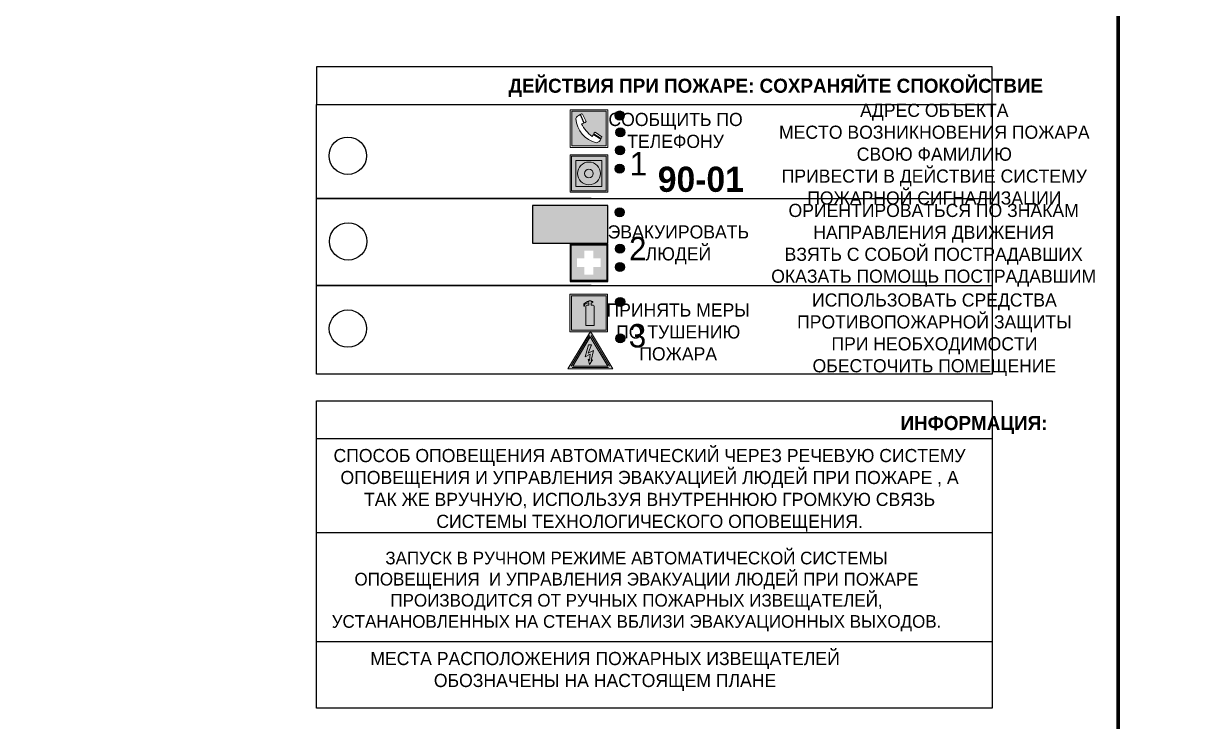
# Model space of a CAD drawing. Header units: millimetres. Extents: x 13114 to 67229, y 22859 to 38520.
# Drawn here: x 20610.1 to 20857.7, y 31064.1 to 31212.8 of the extents above; entities that cross this region are included whole.
import ezdxf

# ---------------------------------------------------------------- set-up
doc = ezdxf.new("R2010")
doc.units = ezdxf.units.MM
doc.styles.add('обычный', font='arial.ttf')

# ---------------------------------------------------------------- blocks, each defined once
blk = doc.blocks.new('A$C3E6D3DDE')
at = {"lineweight": 5}
h = blk.add_hatch(color=40, dxfattribs=at)
h.paths.add_polyline_path([(24.1, 1.45), (16.46, -11.35), (31.74, -11.35)])
h.paths.add_polyline_path([(24.09, -0.46), (30.03, -10.41), (18.14, -10.41)], flags=16)
h.paths.add_polyline_path([(24.54, -3.08), (23.41, -6.02), (25.13, -5.01), (24.33, -8.5), (24.82, -8.27), (23.79, -9.86), (23.4, -8.04), (23.8, -8.43), (24.04, -6.29), (22.39, -7.25), (23.44, -3.08)], flags=0)
h = blk.add_hatch(color=256, dxfattribs=at)
h.paths.add_polyline_path([(24.37, 0.03, 0.567511), (23.82, 0.03), (17.59, -10.4, 0.582454), (17.86, -10.88), (30.32, -10.88, 0.582149), (30.6, -10.4)])
h.paths.add_polyline_path([(24.09, -0.46), (18.14, -10.41), (30.03, -10.41)], flags=16)
h.paths.add_polyline_path([(24.54, -3.08), (23.41, -6.02), (25.13, -5.01), (24.33, -8.5), (24.82, -8.27), (23.79, -9.86), (23.4, -8.04), (23.8, -8.43), (24.04, -6.29), (22.39, -7.25), (23.44, -3.08)], flags=0)
h = blk.add_hatch(color=40, dxfattribs=at)
h.paths.add_polyline_path([(24.09, -0.46), (18.14, -10.41), (30.03, -10.41)])
h.paths.add_polyline_path([(24.82, -8.27), (23.79, -9.86), (23.4, -8.04), (23.8, -8.43), (24.04, -6.29), (22.39, -7.25), (23.44, -3.08), (24.54, -3.08), (23.41, -6.02), (25.13, -5.01), (24.33, -8.5)], flags=16)
at = {"color": 40, "lineweight": 5}
for p, q in [((16.46, -11.35), (24.1, 1.45)), ((24.1, 1.45), (31.74, -11.35))]:
    blk.add_line(p, q, dxfattribs=at)
at = {"lineweight": 5}
for p, q in [((17.59, -10.4), (23.82, 0.03)), ((24.37, 0.03), (30.6, -10.4)), ((18.14, -10.41), (24.09, -0.46)), ((23.44, -3.08), (22.39, -7.25)), ((23.41, -6.02), (24.54, -3.08)), ((24.54, -3.08), (23.44, -3.08)), ((24.09, -0.46), (30.03, -10.41)), ((22.39, -7.25), (24.04, -6.29)), ((25.13, -5.01), (23.41, -6.02)), ((24.04, -6.29), (23.8, -8.43)), ((24.33, -8.5), (25.13, -5.01)), ((17.86, -10.88), (30.32, -10.88)), ((18.14, -10.41), (30.03, -10.41)), ((23.8, -8.43), (23.4, -8.04)), ((23.4, -8.04), (23.79, -9.86)), ((23.79, -9.86), (24.82, -8.27)), ((24.82, -8.27), (24.33, -8.5))]:
    blk.add_line(p, q, dxfattribs=at)
at = {"color": 50, "lineweight": 5}
blk.add_line((31.74, -11.35), (16.46, -11.35), dxfattribs=at)
blk = doc.blocks.new('A$C456E1F9C')
at = {"lineweight": 5}
h = blk.add_hatch(color=242, dxfattribs=at)
h.paths.add_polyline_path([(0.51, -1.47), (0.51, -13.26), (12.29, -13.26), (12.29, -1.47)])
h.paths.add_polyline_path([(5.42, -4.95, -0.254479), (4.78, -5.4), (3.52, -2.53, -0.209735), (4.23, -2.4)], flags=16)
h.paths.add_polyline_path([(8.53, -8.6), (10.87, -10.17), (10.54, -10.76), (8.03, -9.13, -0.192251)], flags=16)
h.paths.add_polyline_path([(4.61, -5.49, 0.005518), (3.87, -5.72, 0.128647), (7.49, -10.01, 0.00809), (7.83, -9.33), (10.47, -10.97, -0.16736), (8.99, -12.25, -0.327862), (1.95, -3.95, -0.166952), (3.36, -2.62)], flags=16)
at = {"color": 242, "lineweight": 5}
for p, q in [((0, -13.77), (0, -0.97)), ((12.8, -0.97), (0, -0.97)), ((4.61, -5.49), (3.36, -2.62)), ((3.52, -2.53), (4.78, -5.4)), ((4.23, -2.4), (5.42, -4.95)), ((12.8, -13.77), (12.8, -0.97)), ((7.83, -9.33), (10.47, -10.97)), ((8.03, -9.13), (10.54, -10.76)), ((10.81, -10.12), (8.53, -8.6)), ((10.54, -10.76), (10.8, -10.3)), ((10.8, -10.3), (10.81, -10.12)), ((0, -13.77), (12.8, -13.77))]:
    blk.add_line(p, q, dxfattribs=at)
blk.add_lwpolyline([(0.51, -1.47), (12.29, -1.47), (12.29, -13.26), (0.51, -13.26)], close=True, dxfattribs=at)
for centre, radius, start, end in [((4.59, -5.34), 2.99, 114.2845, 152.1974), ((11.12, -3.31), 9.19, 183.9915, 256.6009), ((4.02, -3.27), 0.891, 76.3284, 123.7092), ((14.98, -39.1), 35.17, 107.1487, 108.4135), ((13.86, -0.94), 11.08, 205.5536, 234.8762), ((4.68, -4.59), 0.824, 276.9621, 334.0723), ((-13.31, 0.8), 23.44, 332.5487, 334.4027), ((8.94, -9.5), 0.989, 114.4092, 157.9388), ((7.87, -9.46), 3, 291.9291, 329.9329)]:
    blk.add_arc(centre, radius, start, end, dxfattribs=at)
blk = doc.blocks.new('A$C54414219')
at = {"true_color": 0xffffff}
h = blk.add_hatch(color=7, dxfattribs=at)
h.paths.add_polyline_path([(2.39, -9.45), (2.39, -18.3), (11.23, -18.3), (11.23, -9.45)], flags=0)
h.paths.add_polyline_path([(10.71, -13.87, -1), (2.92, -13.87, -1)], flags=0)
h.paths.add_polyline_path([(8.3, -13.87, -1), (5.33, -13.87, -1)], flags=0)
h.paths.add_polyline_path([(0.41, -7.47), (0.41, -20.27), (13.21, -20.27), (13.21, -7.47)])
h.paths.add_polyline_path([(0.92, -19.77), (12.71, -19.77), (12.71, -7.98), (0.92, -7.98)], flags=16)
h.paths.add_polyline_path([(11.23, -9.45), (11.23, -18.3), (2.39, -18.3), (2.39, -9.45)], flags=0)
at = {"lineweight": 5}
h = blk.add_hatch(color=242, dxfattribs=at)
h.paths.add_polyline_path([(12.71, -7.98), (0.92, -7.98), (0.92, -19.77), (12.71, -19.77)])
h.paths.add_polyline_path([(11.23, -18.3), (2.39, -18.3), (2.39, -9.45), (11.23, -9.45)], flags=16)
h.paths.add_polyline_path([(10.71, -13.87, -1), (2.92, -13.87, -1)], flags=0)
h.paths.add_polyline_path([(8.3, -13.87, -1), (5.33, -13.87, -1)], flags=0)
at = {"true_color": 0xffffff}
h = blk.add_hatch(color=7, dxfattribs=at)
h.paths.add_polyline_path([(2.39, -9.45), (2.39, -18.3), (11.23, -18.3), (11.23, -9.45)])
h.paths.add_polyline_path([(10.71, -13.87, -1), (2.92, -13.87, -1)], flags=16)
h.paths.add_polyline_path([(8.3, -13.87, -1), (5.33, -13.87, -1)], flags=0)
at = {"lineweight": 5}
h = blk.add_hatch(color=242, dxfattribs=at)
h.paths.add_polyline_path([(2.92, -13.87, 1), (10.71, -13.87, 1)])
h.paths.add_polyline_path([(8.3, -13.87, -1), (5.33, -13.87, -1)], flags=16)
at = {"color": 242, "lineweight": 5}
for p, q in [((0.41, -20.27), (0.41, -7.47)), ((0.41, -7.47), (13.21, -7.47)), ((0.41, -7.47), (13.21, -7.47)), ((13.21, -20.27), (13.21, -7.47)), ((0.41, -20.27), (13.21, -20.27))]:
    blk.add_line(p, q, dxfattribs=at)
for points in [[(0.92, -7.98), (12.71, -7.98), (12.71, -19.77), (0.92, -19.77)], [(2.39, -9.45), (11.23, -9.45), (11.23, -18.3), (2.39, -18.3)]]:
    blk.add_lwpolyline(points, close=True, dxfattribs=at)
for radius in [3.89, 1.49]:
    blk.add_circle((6.81, -13.87), radius, dxfattribs=at)
blk = doc.blocks.new('A$C32E8229D')
at = {"true_color": 0xffffff}
blk.add_hatch(color=7, dxfattribs=at).paths.add_polyline_path([(0, 0), (0, -8), (16, -8), (16, 0)])
h = blk.add_hatch(color=126)
h.paths.add_polyline_path([(0.2, -0.2), (15.8, -0.2), (15.8, -7.8), (0.2, -7.8)])
h.paths.add_polyline_path([(13.49, -2.05), (12.08, -2.05), (11.37, -2.63, 0.162397), (11.29, -2.84), (11.29, -3.63), (10.35, -3.63), (10.35, -4.05), (11.68, -4.05), (11.68, -3.48), (12.26, -4.28), (11.29, -5.1), (11.29, -6.78), (11.85, -6.78), (11.85, -5.44), (12.8, -4.64), (12.8, -5.94), (14.46, -5.94), (14.46, -5.39), (13.45, -5.39), (13.45, -3.97), (12.46, -2.59), (13.15, -2.59), (13.69, -3.34), (14.18, -3)], flags=16)
h.paths.add_polyline_path([(10.74, -1.82, 1), (11.8, -1.82, 1)], flags=16)
h.paths.add_polyline_path([(9.39, -3.59), (5.99, -3.59), (6.56, -3.03), (5.91, -3.03), (5.1, -3.83), (5.91, -4.64), (6.56, -4.64), (5.99, -4.09), (9.39, -4.09)], flags=16)
h.paths.add_polyline_path([(4.29, -1.08), (1.72, -1.08), (1.72, -6.6), (4.29, -6.6)], flags=16)
at = {"color": 126}
blk.add_lwpolyline([(16, -8), (0, -8), (0, 0), (16, 0)], close=True, dxfattribs=at)
blk = doc.blocks.new('A$C18900ED3')
h = blk.add_hatch(color=126)
h.paths.add_polyline_path([(-0.18, -0.18), (-7.02, -0.18), (-7.02, -7.02), (-0.18, -7.02)])
h.paths.add_polyline_path([(-5.89, -4.46), (-5.89, -2.77), (-4.46, -2.77), (-4.46, -1.31), (-2.77, -1.31), (-2.77, -2.77), (-1.33, -2.77), (-1.33, -4.46), (-2.77, -4.46), (-2.77, -5.89), (-4.46, -5.89), (-4.46, -4.46)], flags=16)
at = {"color": 126}
for p, q in [((-7.2, 0), (-7.2, -7.2)), ((0, 0), (-7.2, 0)), ((0, -7.2), (0, 0)), ((-7.02, -7.02), (-7.02, -0.18)), ((-7.02, -0.18), (-0.18, -0.18)), ((-0.18, -0.18), (-0.18, -7.02)), ((-7.2, -7.2), (0, -7.2)), ((-0.18, -7.02), (-7.02, -7.02))]:
    blk.add_line(p, q, dxfattribs=at)
blk = doc.blocks.new('A$C3AD82952')
at = {"true_color": 0xf5f5ff}
h = blk.add_hatch(color=7, dxfattribs=at)
h.dxf.hatch_style = 1
h.paths.add_polyline_path([(8.21, 8.73, 0.414214), (7.89, 9.05), (7.22, 9.05), (7.22, 9.92), (7.59, 9.92, 1), (7.57, 10.36), (7.22, 10.36), (7.22, 10.6), (6.43, 10.6), (6.43, 10.36), (6.01, 10.36), (4.74, 9.59), (4.74, 8.69), (4.98, 8.73), (4.98, 9.26), (6.12, 9.91), (6.43, 9.91), (6.43, 9.05), (5.76, 9.05, 0.414214), (5.44, 8.73), (5.44, 2.2), (8.21, 2.2)], flags=0)
h.paths.add_polyline_path([(12.8, 12.8), (0, 12.8), (0, 0), (12.8, 0)])
h.paths.add_polyline_path([(0.51, 12.29), (12.29, 12.29), (12.29, 0.51), (0.51, 0.51)], flags=16)
h.paths.add_polyline_path([(4.74, 9.59), (6.01, 10.36), (6.43, 10.36), (6.43, 10.6), (7.22, 10.6), (7.22, 10.36), (7.59, 10.36, -0.94586), (7.59, 9.92), (7.22, 9.92), (7.22, 9.05), (7.89, 9.05, -0.414214), (8.21, 8.73), (8.21, 2.2), (5.44, 2.2), (5.44, 8.73, -0.414214), (5.76, 9.05), (6.43, 9.05), (6.43, 9.91), (6.12, 9.91), (4.98, 9.26), (4.98, 8.73), (4.74, 8.69)], flags=0)
h = blk.add_hatch(color=242)
h.dxf.hatch_style = 1
h.paths.add_polyline_path([(12.29, 12.29), (0.51, 12.29), (0.51, 0.51), (12.29, 0.51)])
h.paths.add_polyline_path([(4.74, 8.69), (4.74, 9.59), (6.01, 10.36), (6.43, 10.36), (6.43, 10.6), (7.22, 10.6), (7.22, 10.36), (7.59, 10.36, -0.94586), (7.59, 9.92), (7.22, 9.92), (7.22, 9.05), (7.89, 9.05, -0.414214), (8.21, 8.73), (8.21, 2.2), (5.44, 2.2), (5.44, 8.73, -0.414214), (5.76, 9.05), (6.43, 9.05), (6.43, 9.91), (6.12, 9.91), (4.98, 9.26), (4.98, 8.73)], flags=16)
h = blk.add_hatch(color=7, dxfattribs=at)
h.dxf.hatch_style = 1
h.paths.add_polyline_path([(8.21, 8.73, 0.414214), (7.89, 9.05), (7.22, 9.05), (7.22, 9.92), (7.59, 9.92, 1), (7.57, 10.36), (7.22, 10.36), (7.22, 10.6), (6.43, 10.6), (6.43, 10.36), (6.01, 10.36), (4.74, 9.59), (4.74, 8.69), (4.98, 8.73), (4.98, 9.26), (6.12, 9.91), (6.43, 9.91), (6.43, 9.05), (5.76, 9.05, 0.414214), (5.44, 8.73), (5.44, 2.2), (8.21, 2.2)])
at = {"color": 242, "lineweight": 5}
for p, q in [((0, 0), (0, 12.8)), ((0, 12.8), (12.8, 12.8)), ((12.8, 0), (12.8, 12.8)), ((6.01, 10.36), (4.74, 9.59)), ((4.74, 9.59), (4.74, 8.69)), ((4.74, 8.69), (4.98, 8.73)), ((4.98, 9.26), (6.12, 9.91)), ((4.98, 8.73), (4.98, 9.26)), ((5.44, 2.2), (5.44, 8.73)), ((5.76, 9.05), (6.43, 9.05)), ((6.01, 10.36), (6.43, 10.36)), ((6.12, 9.91), (6.43, 9.91)), ((7.22, 10.6), (6.43, 10.6)), ((6.43, 10.6), (6.43, 10.36)), ((6.43, 9.91), (6.43, 9.05)), ((7.22, 10.36), (7.22, 10.6)), ((7.59, 10.36), (7.22, 10.36)), ((7.22, 9.05), (7.22, 9.92)), ((7.59, 9.92), (7.22, 9.92)), ((7.89, 9.05), (7.22, 9.05)), ((8.21, 2.2), (8.21, 8.73)), ((0, 0), (12.8, 0)), ((5.44, 2.2), (8.21, 2.2))]:
    blk.add_line(p, q, dxfattribs=at)
blk.add_lwpolyline([(0.51, 12.29), (12.29, 12.29), (12.29, 0.51), (0.51, 0.51)], close=True, dxfattribs=at)
for centre, radius, start, end in [((5.76, 8.73), 0.32, 90, 180), ((7.58, 10.14), 0.223, 273.1875, 86.8125), ((7.89, 8.73), 0.32, 0, 90)]:
    blk.add_arc(centre, radius, start, end, dxfattribs=at)

msp = doc.modelspace()

# ---------------------------------------------------------------- hatches: boundary and pattern name
at = {"lineweight": 0}
h = msp.add_hatch(color=256, dxfattribs=at)
h.dxf.hatch_style = 1
h.paths.add_polyline_path([(20736.11, 31193.14, 1), (20738.04, 31193.14, 1)])
h = msp.add_hatch(color=256, dxfattribs=at)
h.dxf.hatch_style = 1
h.paths.add_polyline_path([(20736.21, 31189.56, 1), (20738.14, 31189.56, 1)])
h = msp.add_hatch(color=256, dxfattribs=at)
h.dxf.hatch_style = 1
h.paths.add_polyline_path([(20736.17, 31185.74, 1), (20738.1, 31185.74, 1)])
h = msp.add_hatch(color=256, dxfattribs=at)
h.dxf.hatch_style = 1
h.paths.add_polyline_path([(20736.09, 31181.82, 1), (20738.02, 31181.82, 1)])
h = msp.add_hatch(color=256, dxfattribs=at)
h.dxf.hatch_style = 1
h.paths.add_polyline_path([(20736.1, 31172.55, 1), (20738.03, 31172.55, 1)])
h = msp.add_hatch(color=256, dxfattribs=at)
h.dxf.hatch_style = 1
h.paths.add_polyline_path([(20736.14, 31164.77, 1), (20738.07, 31164.77, 1)])
h = msp.add_hatch(color=256, dxfattribs=at)
h.dxf.hatch_style = 1
h.paths.add_polyline_path([(20736.14, 31160.87, 1), (20738.07, 31160.87, 1)])
h = msp.add_hatch(color=256, dxfattribs=at)
h.dxf.hatch_style = 1
h.paths.add_polyline_path([(20736.19, 31153.44, 1), (20738.13, 31153.44, 1)])
h = msp.add_hatch(color=256, dxfattribs=at)
h.dxf.hatch_style = 1
h.paths.add_polyline_path([(20736.2, 31145.68, 1), (20738.13, 31145.68, 1)])

# ---------------------------------------------------------------- linework, layer by layer
at = {"color": 1, "lineweight": 100}
for points in [[(20243.15, 31290.27), (20843.15, 31290.27), (20843.15, 30895.27), (20243.15, 30895.27)], [(20843.15, 31290.27), (21443.15, 31290.27), (21443.15, 30895.27), (20843.15, 30895.27)]]:
    msp.add_lwpolyline(points, close=True, dxfattribs=at)
for points in [[(20672.56, 31195.49), (20816.33, 31195.49), (20816.33, 31203.54), (20672.56, 31203.54)], [(20672.56, 31195.49), (20816.33, 31195.49), (20816.33, 31138.09), (20672.56, 31138.09)]]:
    msp.add_lwpolyline(points, close=True)
for points in [[(20730.98, 31175.5), (20672.56, 31175.5), (20816.33, 31175.5)], [(20730.98, 31156.92), (20672.56, 31156.92), (20816.33, 31156.92)]]:
    msp.add_lwpolyline(points)
at = {"color": 0}
msp.add_lwpolyline([(20672.56, 31132.43), (20816.33, 31132.43), (20816.33, 31066.98), (20672.56, 31066.98)], close=True, dxfattribs=at)
for points in [[(20672.56, 31124.38), (20816.33, 31124.38)], [(20672.56, 31104.39), (20816.33, 31104.39)], [(20672.56, 31081.14), (20816.33, 31081.14)]]:
    msp.add_lwpolyline(points, dxfattribs=at)
for centre, radius in [((20737.07, 31193.14), 0.966), ((20737.18, 31189.56), 0.966), ((20679.19, 31184.57), 3.98), ((20737.14, 31185.74), 0.966), ((20737.06, 31181.82), 0.966), ((20737.07, 31172.55), 0.966), ((20679.28, 31166.34), 3.98), ((20737.11, 31164.77), 0.966), ((20737.1, 31160.87), 0.966), ((20737.16, 31153.44), 0.966), ((20679.22, 31147.77), 3.98), ((20737.17, 31145.68), 0.966)]:
    msp.add_circle(centre, radius)

# ---------------------------------------------------------------- block references
for name, p, xscale, yscale, zscale in [('A$C456E1F9C', (20726.52, 31194.96), 0.625, 0.625, 0.625), ('A$C54414219', (20726.26, 31189.47), 0.625, 0.625, 0.625), ('A$C18900ED3', (20734.52, 31165.82), 1.111111111007631, 1.111111111007631, 1.111111111007631), ('A$C3AD82952', (20726.47, 31147.09), 0.625, 0.625, 0.625), ('A$C3E6D3DDE', (20715.75, 31146.28), 0.625, 0.625, 0.625)]:
    msp.add_blockref(name, p, dxfattribs=dict(xscale=xscale, yscale=yscale, zscale=zscale))
at = {"xscale": -1}
msp.add_blockref('A$C32E8229D', (20734.52, 31173.97), dxfattribs=at)

# ---------------------------------------------------------------- texts
at = {"lineweight": 0, "attachment_point": 5, "style": 'обычный'}
for s, insert, char_height, width in [('{\\fProxima Nova Rg|b1|i0|c204|p2;ДЕЙСТВИЯ ПРИ ПОЖАРЕ: СОХРАНЯЙТЕ СПОКОЙСТВИЕ\\H1.6644x; }', (20770.28, 31199.05), 3, 175.1736), ('\\pi-8.4,l8.4,t8.4;{\\fProxima Nova Rg|b0|i0|c204|p2;АДРЕС ОБЪЕКТА\\PМЕСТО ВОЗНИКНОВЕНИЯ ПОЖАРА \\PСВОЮ ФАМИЛИЮ\\PПРИВЕСТИ В ДЕЙСТВИЕ СИСТЕМУ \\PПОЖАРНОЙ СИГНАЛИЗАЦИИ}', (20804.02, 31184.51), 2.8, 126.6484), ('{\\fProxima Nova Rg|b0|i0|c204|p2;СООБЩИТЬ ПО \\PТЕЛЕФОНУ}', (20748.95, 31189.95), 2.8, 126.6484), ('{\\fProxima Nova Rg|b0|i0|c204|p2;1\\H1.1667x; }', (20741.05, 31182.88), 5, 126.6484), ('{\\fProxima Nova Rg|b1|i0|c204|p2;\\H1.0714x;90-01\\fProxima Nova Rg|b0|i0|c204|p2;\\H0.93331x; \\H1.3449x; }', (20754.33, 31179.53), 5, 126.6484), ('\\pi-8.4,l8.4,t8.4;{\\fProxima Nova Rg|b0|i0|c204|p2;ОРИЕНТИРОВАТЬСЯ ПО ЗНАКАМ \\PНАПРАВЛЕНИЯ ДВИЖЕНИЯ\\PВЗЯТЬ С СОБОЙ ПОСТРАДАВШИХ\\PОКАЗАТЬ ПОМОЩЬ ПОСТРАДАВШИМ}', (20803.88, 31165.53), 2.8, 126.6484), ('{\\fProxima Nova Rg|b0|i0|c204|p2;ЭВАКУИРОВАТЬ \\PЛЮДЕЙ}', (20749.55, 31165.62), 2.8, 126.6484), ('{\\fProxima Nova Rg|b0|i0|c204|p2;2\\H1.1967x; }', (20740.9, 31164.8), 5, 126.6484), ('\\pi-8.4,l8.4,t8.4;{\\fProxima Nova Rg|b0|i0|c204|p2;ИСПОЛЬЗОВАТЬ СРЕДСТВА \\PПРОТИВОПОЖАРНОЙ ЗАЩИТЫ \\PПРИ НЕОБХОДИМОСТИ \\PОБЕСТОЧИТЬ ПОМЕЩЕНИЕ}', (20804.04, 31146.46), 2.8, 126.6484), ('{\\fProxima Nova Rg|b0|i0|c204|p2;ПРИНЯТЬ МЕРЫ \\PПО ТУШЕНИЮ \\PПОЖАРА}', (20749.51, 31147.05), 2.8, 126.6484), ('{\\fProxima Nova Rg|b0|i0|c204|p2;3\\H1.1967x; }', (20740.84, 31146.22), 5, 126.6484), ('{\\fProxima Nova Rg|b1|i0|c204|p2;ИНФОРМАЦИЯ:\\H1.1997x; }', (20812.47, 31127.24), 3, 175.1736), ('{\\fProxima Nova Rg|b0|i0|c204|p2;СПОСОБ ОПОВЕЩЕНИЯ АВТОМАТИЧЕСКИЙ ЧЕРЕЗ РЕЧЕВУЮ СИСТЕМУ ОПОВЕЩЕНИЯ И УПРАВЛЕНИЯ ЭВАКУАЦИЕЙ ЛЮДЕЙ ПРИ ПОЖАРЕ , А ТАК ЖЕ ВРУЧНУЮ, ИСПОЛЬЗУЯ ВНУТРЕННЮЮ ГРОМКУЮ СВЯЗЬ СИСТЕМЫ ТЕХНОЛОГИЧЕСКОГО ОПОВЕЩЕНИЯ.}', (20743.42, 31113.34), 2.8, 137.0334), ('{\\fProxima Nova Rg|b0|i0|c204|p2;\\P\\pt8.1;ЗАПУСК В РУЧНОМ РЕЖИМЕ АВТОМАТИЧЕСКОЙ СИСТЕМЫ ОПОВЕЩЕНИЯ  И УПРАВЛЕНИЯ ЭВАКУАЦИИ ЛЮДЕЙ ПРИ ПОЖАРЕ ПРОИЗВОДИТСЯ ОТ РУЧНЫХ ПОЖАРНЫХ ИЗВЕЩАТЕЛЕЙ, УСТАНАНОВЛЕННЫХ НА СТЕНАХ ВБЛИЗИ ЭВАКУАЦИОННЫХ ВЫХОДОВ. }', (20740.64, 31094.04), 2.7, 131.4512), ('\\pt8.4;{\\fProxima Nova Rg|b0|i0|c204|p2;\\PМЕСТА РАСПОЛОЖЕНИЯ ПОЖАРНЫХ ИЗВЕЩАТЕЛЕЙ ОБОЗНАЧЕНЫ НА НАСТОЯЩЕМ ПЛАНЕ}', (20733.94, 31077.13), 2.8, 118.5618)]:
    msp.add_mtext(s, dxfattribs=dict(at, insert=insert, char_height=char_height, width=width))

doc.saveas('drawing.dxf')
